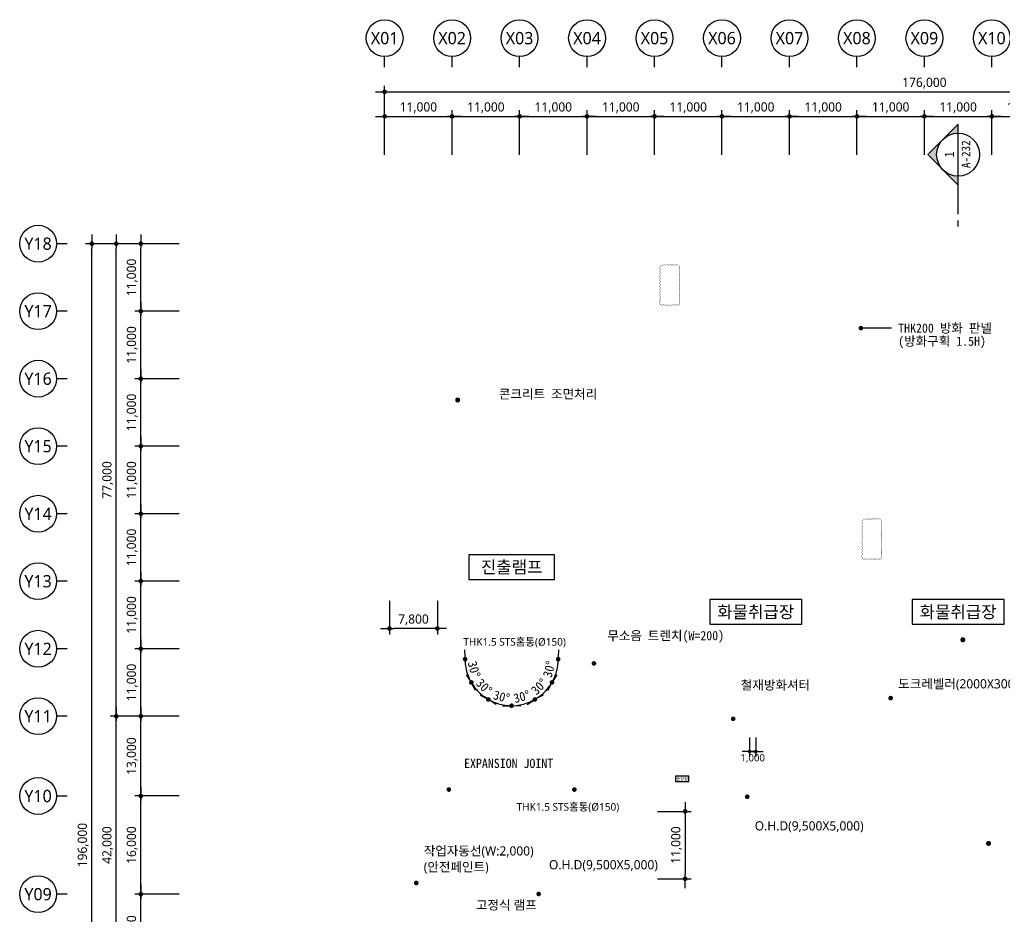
# Model space of a CAD drawing. Header units: millimetres. Extents: x 3546612 to 5615882, y 547008 to 3162891.
# Drawn here: x 3546612 to 3707141, y 2422788 to 2568891 of the extents above; entities that cross this region are included whole.
import ezdxf
from ezdxf.enums import TextEntityAlignment as Align

# ---------------------------------------------------------------- set-up
doc = ezdxf.new("R2010")
doc.units = ezdxf.units.MM
for name, color, linetype, lineweight in [('A-AXIS-BUBL', 7, 'Continuous', 25), ('A-DIMS', 7, 'Continuous', 25), ('A-MKXS-LEAD', 7, 'Continuous', 25), ('A-MKXS-MAK1', 3, 'Continuous', 25), ('A-MKXS-TEXT1', 3, 'Continuous', 25), ('A-MKXS-TEXT2', 7, 'Continuous', 25), ('A-XXXX-TXT2', 3, 'Continuous', 25), ('REV-202205', 20, 'Continuous', 25)]:
    doc.layers.add(name, color=color, linetype=linetype, lineweight=lineweight)
doc.styles.add('HY울릉도L', font='')
doc.styles.add('XR-평면도$0$맑은 고딕', font='malgun.ttf')
doc.styles.add('돋움', font='')
doc.styles.add('돋움체', font='')
doc.styles.add('맑은고딕', font='malgun.ttf')
doc.styles.get('HY울릉도L').set_extended_font_data('HYwulM')
doc.styles.get('돋움').set_extended_font_data('DotumChe')
doc.styles.get('돋움체').set_extended_font_data('DotumChe')
doc.dimstyles.new('CDIM', dxfattribs={"dimtxt": 3, "dimasz": 1.5, "dimexe": 2, "dimexo": 1, "dimgap": 1, "dimtad": 1, "dimdec": 0, "dimrnd": 0.5, "dimzin": 0, "dimdsep": 32, "dimlunit": 6, "dimtxsty": 'HY울릉도L', "dimblk1": '_CIDOT', "dimblk2": '_CIDOT', "dimsah": 1, "dimcen": 5.5, "dimclrd": 2, "dimclre": 2, "dimclrt": 7, "dimadec": 0, "dimazin": 0, "dimtfac": 1, "dimtdec": 0, "dimtix": 1, "dimtmove": 2, "dimatfit": 1, "dimldrblk": '_CIDOT', "dimfxl": 1, "dimtolj": 1, "dimtzin": 0, "dimlwd": -1, "dimarcsym": 0})

# ---------------------------------------------------------------- blocks, each defined once
blk = doc.blocks.new('글_진출램프')
at = {"layer": 'A-XXXX-TXT2', "color": 0}
blk.add_lwpolyline([(-7000, -1997), (7000, -1997), (7000, 2003), (-7000, 2003)], close=True, dxfattribs=at)
at = {"layer": 'A-XXXX-TXT2', "style": '맑은고딕'}
blk.add_text('진출램프', height=2000, dxfattribs=at).set_placement((0, 3), align=Align.MIDDLE_CENTER)
blk = doc.blocks.new('_CIDOT')
at = {"color": 0, "linetype": 'ByBlock'}
blk.add_line((2, 0), (-1, 0), dxfattribs=at)
at = {"color": 0, "linetype": 'ByBlock', "const_width": 0.5}
blk.add_lwpolyline([(-0.25, 0, 1), (0.25, 0, 1)], format="xyb", close=True, dxfattribs=at)
blk = doc.blocks.new('*D272')
at = {"layer": 'A-DIMS', "lineweight": -2, "transparency": 16777216}
for p, q in [((3606912, 2474191), (3606912, 2468691)), ((3614712, 2474191), (3614712, 2468691))]:
    blk.add_line(p, q, dxfattribs=at)
at = {"layer": 'A-DIMS', "transparency": 16777216}
blk.add_line((3613962, 2469691), (3607662, 2469691), dxfattribs=at)
at = {"layer": 'A-DIMS', "transparency": 16777216, "xscale": 750, "yscale": 750, "zscale": 750}
for p, rotation in [((3606912, 2469691), 179.9999710073349), ((3614712, 2469691), 359.9999710073349)]:
    blk.add_blockref('_CIDOT', p, dxfattribs=dict(at, rotation=rotation))
at = {"layer": 'A-DIMS', "color": 3, "transparency": 16777216, "insert": (3610812, 2471092), "char_height": 1500, "attachment_point": 5, "rotation": 359.99997, "style": '맑은고딕'}
blk.add_mtext('\\A1;7,800', dxfattribs=at)
blk = doc.blocks.new('*D274')
at = {"layer": 'A-DIMS', "lineweight": -2, "transparency": 16777216}
for p, q in [((3665612, 2451940), (3665612, 2448840)), ((3666612, 2451940), (3666612, 2448840))]:
    blk.add_line(p, q, dxfattribs=at)
at = {"layer": 'A-DIMS', "transparency": 16777216}
for p, q in [((3665012, 2449640), (3664412, 2449640)), ((3666612, 2449640), (3665612, 2449640)), ((3667212, 2449640), (3667812, 2449640))]:
    blk.add_line(p, q, dxfattribs=at)
at = {"layer": 'A-DIMS', "transparency": 16777216, "xscale": 600, "yscale": 600, "zscale": 600}
blk.add_blockref('_CIDOT', (3665612, 2449640), dxfattribs=at)
at = {"layer": 'A-DIMS', "transparency": 16777216, "xscale": 600, "yscale": 600, "zscale": 600, "rotation": 180}
blk.add_blockref('_CIDOT', (3666612, 2449640), dxfattribs=at)
at = {"layer": 'A-DIMS', "color": 3, "transparency": 16777216, "insert": (3666112, 2448516), "char_height": 1200, "attachment_point": 5, "style": '맑은고딕'}
blk.add_mtext('\\A1;1,000', dxfattribs=at)
blk = doc.blocks.new('*D277')
at = {"layer": 'A-DIMS', "transparency": 16777216}
blk.add_arc((3626812, 2464691), 7587, 305.666, 324.334, dxfattribs=at)
at = {"layer": 'A-DIMS', "transparency": 16777216, "xscale": 750, "yscale": 750, "zscale": 750}
for p, rotation in [((3633383, 2460898), 57.16699755167534), ((3630605, 2458120), 212.8330024483249)]:
    blk.add_blockref('_CIDOT', p, dxfattribs=dict(at, rotation=rotation))
at = {"layer": 'A-DIMS', "color": 3, "transparency": 16777216, "insert": (3631292, 2460211), "char_height": 1500, "attachment_point": 5, "rotation": 45, "style": '돋움'}
blk.add_mtext('\\A1;30°', dxfattribs=at)
blk = doc.blocks.new('*D278')
at = {"layer": 'A-DIMS', "transparency": 16777216}
blk.add_arc((3626812, 2464691), 7587, 335.666, 354.334, dxfattribs=at)
at = {"layer": 'A-DIMS', "transparency": 16777216, "xscale": 750, "yscale": 750, "zscale": 750}
for p, rotation in [((3634399, 2464691), 87.1669978841345), ((3633383, 2460898), 242.8330021158652)]:
    blk.add_blockref('_CIDOT', p, dxfattribs=dict(at, rotation=rotation))
at = {"layer": 'A-DIMS', "color": 3, "transparency": 16777216, "insert": (3632932, 2463051), "char_height": 1500, "attachment_point": 5, "rotation": 75, "style": '돋움'}
blk.add_mtext('\\A1;30°', dxfattribs=at)
blk = doc.blocks.new('*D279')
at = {"layer": 'A-DIMS', "transparency": 16777216}
blk.add_arc((3626812, 2464691), 7587, 275.666, 294.334, dxfattribs=at)
at = {"layer": 'A-DIMS', "transparency": 16777216, "xscale": 750, "yscale": 750, "zscale": 750}
for p, rotation in [((3630605, 2458120), 27.16699755167522), ((3626812, 2457104), 182.8330024483247)]:
    blk.add_blockref('_CIDOT', p, dxfattribs=dict(at, rotation=rotation))
at = {"layer": 'A-DIMS', "color": 3, "transparency": 16777216, "insert": (3628452, 2458571), "char_height": 1500, "attachment_point": 5, "rotation": 15, "style": '돋움'}
blk.add_mtext('\\A1;30°', dxfattribs=at)
blk = doc.blocks.new('*D280')
at = {"layer": 'A-DIMS', "transparency": 16777216}
blk.add_arc((3626812, 2464691), 7587, 215.666, 234.334, dxfattribs=at)
at = {"layer": 'A-DIMS', "transparency": 16777216, "xscale": 750, "yscale": 750, "zscale": 750}
for p, rotation in [((3620241, 2460898), 122.8330024483239), ((3623018, 2458120), 327.1669975516746)]:
    blk.add_blockref('_CIDOT', p, dxfattribs=dict(at, rotation=rotation))
at = {"layer": 'A-DIMS', "color": 3, "transparency": 16777216, "insert": (3622331, 2460211), "char_height": 1500, "attachment_point": 5, "rotation": 315, "style": '돋움'}
blk.add_mtext('\\A1;30°', dxfattribs=at)
blk = doc.blocks.new('*D281')
at = {"layer": 'A-DIMS', "transparency": 16777216}
blk.add_arc((3626812, 2464691), 7587, 185.666, 204.334, dxfattribs=at)
at = {"layer": 'A-DIMS', "transparency": 16777216, "xscale": 750, "yscale": 750, "zscale": 750}
for p, rotation in [((3619225, 2464691), 92.83300211586518), ((3620241, 2460898), 297.166997884136)]:
    blk.add_blockref('_CIDOT', p, dxfattribs=dict(at, rotation=rotation))
at = {"layer": 'A-DIMS', "color": 3, "transparency": 16777216, "insert": (3620691, 2463051), "char_height": 1500, "attachment_point": 5, "rotation": 285, "style": '돋움'}
blk.add_mtext('\\A1;30°', dxfattribs=at)
blk = doc.blocks.new('*D282')
at = {"layer": 'A-DIMS', "transparency": 16777216}
blk.add_arc((3626812, 2464691), 7587, 245.666, 264.334, dxfattribs=at)
at = {"layer": 'A-DIMS', "transparency": 16777216, "xscale": 750, "yscale": 750, "zscale": 750}
for p, rotation in [((3623018, 2458120), 152.8330024483249), ((3626812, 2457104), 357.1669975516753)]:
    blk.add_blockref('_CIDOT', p, dxfattribs=dict(at, rotation=rotation))
at = {"layer": 'A-DIMS', "color": 3, "transparency": 16777216, "insert": (3625172, 2458571), "char_height": 1500, "attachment_point": 5, "rotation": 345, "style": '돋움'}
blk.add_mtext('\\A1;30°', dxfattribs=at)
blk = doc.blocks.new('*D15')
at = {"layer": 'A-DIMS', "lineweight": -2, "transparency": 16777216}
for p, q in [((93193, 135121), (85943, 135121)), ((93193, 122121), (85943, 122121))]:
    blk.add_line(p, q, dxfattribs=at)
at = {"layer": 'A-DIMS', "transparency": 16777216}
blk.add_line((86943, 122871), (86943, 134371), dxfattribs=at)
at = {"layer": 'A-DIMS', "transparency": 16777216, "xscale": 750, "yscale": 750, "zscale": 750}
for p, rotation in [((86943, 135121), 90), ((86943, 122121), 270)]:
    blk.add_blockref('_CIDOT', p, dxfattribs=dict(at, rotation=rotation))
at = {"layer": 'A-DIMS', "color": 3, "transparency": 16777216, "insert": (85538, 128621), "char_height": 1500, "attachment_point": 5, "rotation": 90, "style": '맑은고딕'}
blk.add_mtext('\\A1;13,000', dxfattribs=at)
blk = doc.blocks.new('*D16')
at = {"layer": 'A-DIMS', "lineweight": -2, "transparency": 16777216}
for p, q in [((93193, 151121), (85943, 151121)), ((93193, 135121), (85943, 135121))]:
    blk.add_line(p, q, dxfattribs=at)
at = {"layer": 'A-DIMS', "transparency": 16777216}
blk.add_line((86943, 135871), (86943, 150371), dxfattribs=at)
at = {"layer": 'A-DIMS', "transparency": 16777216, "xscale": 750, "yscale": 750, "zscale": 750}
for p, rotation in [((86943, 151121), 90), ((86943, 135121), 270)]:
    blk.add_blockref('_CIDOT', p, dxfattribs=dict(at, rotation=rotation))
at = {"layer": 'A-DIMS', "color": 3, "transparency": 16777216, "insert": (85538, 143121), "char_height": 1500, "attachment_point": 5, "rotation": 90, "style": '맑은고딕'}
blk.add_mtext('\\A1;16,000', dxfattribs=at)
blk = doc.blocks.new('*D17')
at = {"layer": 'A-DIMS', "lineweight": -2, "transparency": 16777216}
for p, q in [((93193, 164121), (85943, 164121)), ((93193, 151121), (85943, 151121))]:
    blk.add_line(p, q, dxfattribs=at)
at = {"layer": 'A-DIMS', "transparency": 16777216}
blk.add_line((86943, 151871), (86943, 163371), dxfattribs=at)
at = {"layer": 'A-DIMS', "transparency": 16777216, "xscale": 750, "yscale": 750, "zscale": 750}
for p, rotation in [((86943, 164121), 90), ((86943, 151121), 270)]:
    blk.add_blockref('_CIDOT', p, dxfattribs=dict(at, rotation=rotation))
at = {"layer": 'A-DIMS', "color": 3, "transparency": 16777216, "insert": (85538, 157621), "char_height": 1500, "attachment_point": 5, "rotation": 90, "style": '맑은고딕'}
blk.add_mtext('\\A1;13,000', dxfattribs=at)
blk = doc.blocks.new('*D18')
at = {"layer": 'A-DIMS', "lineweight": -2, "transparency": 16777216}
for p, q in [((93193, 175121), (85943, 175121)), ((93193, 164121), (85943, 164121))]:
    blk.add_line(p, q, dxfattribs=at)
at = {"layer": 'A-DIMS', "transparency": 16777216}
blk.add_line((86943, 164871), (86943, 174371), dxfattribs=at)
at = {"layer": 'A-DIMS', "transparency": 16777216, "xscale": 750, "yscale": 750, "zscale": 750}
for p, rotation in [((86943, 175121), 90), ((86943, 164121), 270)]:
    blk.add_blockref('_CIDOT', p, dxfattribs=dict(at, rotation=rotation))
at = {"layer": 'A-DIMS', "color": 3, "transparency": 16777216, "insert": (85538, 169621), "char_height": 1500, "attachment_point": 5, "rotation": 90, "style": '맑은고딕'}
blk.add_mtext('\\A1;11,000', dxfattribs=at)
blk = doc.blocks.new('*D19')
at = {"layer": 'A-DIMS', "lineweight": -2, "transparency": 16777216}
for p, q in [((93193, 186121), (85943, 186121)), ((93193, 175121), (85943, 175121))]:
    blk.add_line(p, q, dxfattribs=at)
at = {"layer": 'A-DIMS', "transparency": 16777216}
blk.add_line((86943, 175871), (86943, 185371), dxfattribs=at)
at = {"layer": 'A-DIMS', "transparency": 16777216, "xscale": 750, "yscale": 750, "zscale": 750}
for p, rotation in [((86943, 186121), 90), ((86943, 175121), 270)]:
    blk.add_blockref('_CIDOT', p, dxfattribs=dict(at, rotation=rotation))
at = {"layer": 'A-DIMS', "color": 3, "transparency": 16777216, "insert": (85538, 180621), "char_height": 1500, "attachment_point": 5, "rotation": 90, "style": '맑은고딕'}
blk.add_mtext('\\A1;11,000', dxfattribs=at)
blk = doc.blocks.new('*D20')
at = {"layer": 'A-DIMS', "lineweight": -2, "transparency": 16777216}
for p, q in [((93193, 197121), (85943, 197121)), ((93193, 186121), (85943, 186121))]:
    blk.add_line(p, q, dxfattribs=at)
at = {"layer": 'A-DIMS', "transparency": 16777216}
blk.add_line((86943, 186871), (86943, 196371), dxfattribs=at)
at = {"layer": 'A-DIMS', "transparency": 16777216, "xscale": 750, "yscale": 750, "zscale": 750}
for p, rotation in [((86943, 197121), 90), ((86943, 186121), 270)]:
    blk.add_blockref('_CIDOT', p, dxfattribs=dict(at, rotation=rotation))
at = {"layer": 'A-DIMS', "color": 3, "transparency": 16777216, "insert": (85538, 191621), "char_height": 1500, "attachment_point": 5, "rotation": 90, "style": '맑은고딕'}
blk.add_mtext('\\A1;11,000', dxfattribs=at)
blk = doc.blocks.new('*D21')
at = {"layer": 'A-DIMS', "lineweight": -2, "transparency": 16777216}
for p, q in [((93193, 208121), (85943, 208121)), ((93193, 197121), (85943, 197121))]:
    blk.add_line(p, q, dxfattribs=at)
at = {"layer": 'A-DIMS', "transparency": 16777216}
blk.add_line((86943, 197871), (86943, 207371), dxfattribs=at)
at = {"layer": 'A-DIMS', "transparency": 16777216, "xscale": 750, "yscale": 750, "zscale": 750}
for p, rotation in [((86943, 208121), 90), ((86943, 197121), 270)]:
    blk.add_blockref('_CIDOT', p, dxfattribs=dict(at, rotation=rotation))
at = {"layer": 'A-DIMS', "color": 3, "transparency": 16777216, "insert": (85538, 202621), "char_height": 1500, "attachment_point": 5, "rotation": 90, "style": '맑은고딕'}
blk.add_mtext('\\A1;11,000', dxfattribs=at)
blk = doc.blocks.new('*D22')
at = {"layer": 'A-DIMS', "lineweight": -2, "transparency": 16777216}
for p, q in [((93193, 219121), (85943, 219121)), ((93193, 208121), (85943, 208121))]:
    blk.add_line(p, q, dxfattribs=at)
at = {"layer": 'A-DIMS', "transparency": 16777216}
blk.add_line((86943, 208871), (86943, 218371), dxfattribs=at)
at = {"layer": 'A-DIMS', "transparency": 16777216, "xscale": 750, "yscale": 750, "zscale": 750}
for p, rotation in [((86943, 219121), 90), ((86943, 208121), 270)]:
    blk.add_blockref('_CIDOT', p, dxfattribs=dict(at, rotation=rotation))
at = {"layer": 'A-DIMS', "color": 3, "transparency": 16777216, "insert": (85538, 213621), "char_height": 1500, "attachment_point": 5, "rotation": 90, "style": '맑은고딕'}
blk.add_mtext('\\A1;11,000', dxfattribs=at)
blk = doc.blocks.new('*D23')
at = {"layer": 'A-DIMS', "lineweight": -2, "transparency": 16777216}
for p, q in [((93193, 230121), (85943, 230121)), ((93193, 219121), (85943, 219121))]:
    blk.add_line(p, q, dxfattribs=at)
at = {"layer": 'A-DIMS', "transparency": 16777216}
blk.add_line((86943, 219871), (86943, 229371), dxfattribs=at)
at = {"layer": 'A-DIMS', "transparency": 16777216, "xscale": 750, "yscale": 750, "zscale": 750}
for p, rotation in [((86943, 230121), 90), ((86943, 219121), 270)]:
    blk.add_blockref('_CIDOT', p, dxfattribs=dict(at, rotation=rotation))
at = {"layer": 'A-DIMS', "color": 3, "transparency": 16777216, "insert": (85538, 224621), "char_height": 1500, "attachment_point": 5, "rotation": 90, "style": '맑은고딕'}
blk.add_mtext('\\A1;11,000', dxfattribs=at)
blk = doc.blocks.new('*D24')
at = {"layer": 'A-DIMS', "lineweight": -2, "transparency": 16777216}
for p, q in [((93193, 241121), (85943, 241121)), ((93193, 230121), (85943, 230121))]:
    blk.add_line(p, q, dxfattribs=at)
at = {"layer": 'A-DIMS', "transparency": 16777216}
blk.add_line((86943, 230871), (86943, 240371), dxfattribs=at)
at = {"layer": 'A-DIMS', "transparency": 16777216, "xscale": 750, "yscale": 750, "zscale": 750}
for p, rotation in [((86943, 241121), 90), ((86943, 230121), 270)]:
    blk.add_blockref('_CIDOT', p, dxfattribs=dict(at, rotation=rotation))
at = {"layer": 'A-DIMS', "color": 3, "transparency": 16777216, "insert": (85538, 235621), "char_height": 1500, "attachment_point": 5, "rotation": 90, "style": '맑은고딕'}
blk.add_mtext('\\A1;11,000', dxfattribs=at)
blk = doc.blocks.new('*D26')
at = {"layer": 'A-DIMS', "lineweight": -2, "transparency": 16777216}
for p, q in [((93193, 241121), (77943, 241121)), ((93193, 45121), (77943, 45121))]:
    blk.add_line(p, q, dxfattribs=at)
at = {"layer": 'A-DIMS', "transparency": 16777216}
blk.add_line((78943, 45871), (78943, 240371), dxfattribs=at)
at = {"layer": 'A-DIMS', "transparency": 16777216, "xscale": 750, "yscale": 750, "zscale": 750}
for p, rotation in [((78943, 241121), 90), ((78943, 45121), 270)]:
    blk.add_blockref('_CIDOT', p, dxfattribs=dict(at, rotation=rotation))
at = {"layer": 'A-DIMS', "color": 3, "transparency": 16777216, "insert": (77538, 143121), "char_height": 1500, "attachment_point": 5, "rotation": 90, "style": '맑은고딕'}
blk.add_mtext('\\A1;196,000', dxfattribs=at)
blk = doc.blocks.new('*D28')
at = {"layer": 'A-DIMS', "lineweight": -2, "transparency": 16777216}
for p, q in [((93193, 164121), (81943, 164121)), ((93193, 122121), (81943, 122121))]:
    blk.add_line(p, q, dxfattribs=at)
at = {"layer": 'A-DIMS', "transparency": 16777216}
blk.add_line((82943, 122871), (82943, 163371), dxfattribs=at)
at = {"layer": 'A-DIMS', "transparency": 16777216, "xscale": 750, "yscale": 750, "zscale": 750}
for p, rotation in [((82943, 164121), 90), ((82943, 122121), 270)]:
    blk.add_blockref('_CIDOT', p, dxfattribs=dict(at, rotation=rotation))
at = {"layer": 'A-DIMS', "color": 3, "transparency": 16777216, "insert": (81542, 143121), "char_height": 1500, "attachment_point": 5, "rotation": 90, "style": '맑은고딕'}
blk.add_mtext('\\A1;42,000', dxfattribs=at)
blk = doc.blocks.new('*D29')
at = {"layer": 'A-DIMS', "lineweight": -2, "transparency": 16777216}
for p, q in [((93193, 241121), (81943, 241121)), ((93193, 164121), (81943, 164121))]:
    blk.add_line(p, q, dxfattribs=at)
at = {"layer": 'A-DIMS', "transparency": 16777216}
blk.add_line((82943, 164871), (82943, 240371), dxfattribs=at)
at = {"layer": 'A-DIMS', "transparency": 16777216, "xscale": 750, "yscale": 750, "zscale": 750}
for p, rotation in [((82943, 241121), 90), ((82943, 164121), 270)]:
    blk.add_blockref('_CIDOT', p, dxfattribs=dict(at, rotation=rotation))
at = {"layer": 'A-DIMS', "color": 3, "transparency": 16777216, "insert": (81542, 202621), "char_height": 1500, "attachment_point": 5, "rotation": 90, "style": '맑은고딕'}
blk.add_mtext('\\A1;77,000', dxfattribs=at)
blk = doc.blocks.new('*D30')
at = {"layer": 'A-DIMS', "lineweight": -2, "transparency": 16777216}
for p, q in [((148693, 255621), (148693, 262871)), ((159693, 255621), (159693, 262871))]:
    blk.add_line(p, q, dxfattribs=at)
at = {"layer": 'A-DIMS', "transparency": 16777216}
blk.add_line((149443, 261871), (158943, 261871), dxfattribs=at)
at = {"layer": 'A-DIMS', "transparency": 16777216, "xscale": 750, "yscale": 750, "zscale": 750, "rotation": 180}
blk.add_blockref('_CIDOT', (148693, 261871), dxfattribs=at)
at = {"layer": 'A-DIMS', "transparency": 16777216, "xscale": 750, "yscale": 750, "zscale": 750}
blk.add_blockref('_CIDOT', (159693, 261871), dxfattribs=at)
at = {"layer": 'A-DIMS', "color": 3, "transparency": 16777216, "insert": (154193, 263275), "char_height": 1500, "attachment_point": 5, "style": '맑은고딕'}
blk.add_mtext('\\A1;11,000', dxfattribs=at)
blk = doc.blocks.new('*D31')
at = {"layer": 'A-DIMS', "lineweight": -2, "transparency": 16777216}
for p, q in [((159693, 255621), (159693, 262871)), ((170693, 255621), (170693, 262871))]:
    blk.add_line(p, q, dxfattribs=at)
at = {"layer": 'A-DIMS', "transparency": 16777216}
blk.add_line((160443, 261871), (169943, 261871), dxfattribs=at)
at = {"layer": 'A-DIMS', "transparency": 16777216, "xscale": 750, "yscale": 750, "zscale": 750, "rotation": 180}
blk.add_blockref('_CIDOT', (159693, 261871), dxfattribs=at)
at = {"layer": 'A-DIMS', "transparency": 16777216, "xscale": 750, "yscale": 750, "zscale": 750}
blk.add_blockref('_CIDOT', (170693, 261871), dxfattribs=at)
at = {"layer": 'A-DIMS', "color": 3, "transparency": 16777216, "insert": (165193, 263275), "char_height": 1500, "attachment_point": 5, "style": '맑은고딕'}
blk.add_mtext('\\A1;11,000', dxfattribs=at)
blk = doc.blocks.new('*D32')
at = {"layer": 'A-DIMS', "lineweight": -2, "transparency": 16777216}
for p, q in [((170693, 255621), (170693, 262871)), ((181693, 255621), (181693, 262871))]:
    blk.add_line(p, q, dxfattribs=at)
at = {"layer": 'A-DIMS', "transparency": 16777216}
blk.add_line((171443, 261871), (180943, 261871), dxfattribs=at)
at = {"layer": 'A-DIMS', "transparency": 16777216, "xscale": 750, "yscale": 750, "zscale": 750, "rotation": 180}
blk.add_blockref('_CIDOT', (170693, 261871), dxfattribs=at)
at = {"layer": 'A-DIMS', "transparency": 16777216, "xscale": 750, "yscale": 750, "zscale": 750}
blk.add_blockref('_CIDOT', (181693, 261871), dxfattribs=at)
at = {"layer": 'A-DIMS', "color": 3, "transparency": 16777216, "insert": (176193, 263275), "char_height": 1500, "attachment_point": 5, "style": '맑은고딕'}
blk.add_mtext('\\A1;11,000', dxfattribs=at)
blk = doc.blocks.new('*D33')
at = {"layer": 'A-DIMS', "lineweight": -2, "transparency": 16777216}
for p, q in [((181693, 255621), (181693, 262871)), ((192693, 255621), (192693, 262871))]:
    blk.add_line(p, q, dxfattribs=at)
at = {"layer": 'A-DIMS', "transparency": 16777216}
blk.add_line((182443, 261871), (191943, 261871), dxfattribs=at)
at = {"layer": 'A-DIMS', "transparency": 16777216, "xscale": 750, "yscale": 750, "zscale": 750, "rotation": 180}
blk.add_blockref('_CIDOT', (181693, 261871), dxfattribs=at)
at = {"layer": 'A-DIMS', "transparency": 16777216, "xscale": 750, "yscale": 750, "zscale": 750}
blk.add_blockref('_CIDOT', (192693, 261871), dxfattribs=at)
at = {"layer": 'A-DIMS', "color": 3, "transparency": 16777216, "insert": (187193, 263275), "char_height": 1500, "attachment_point": 5, "style": '맑은고딕'}
blk.add_mtext('\\A1;11,000', dxfattribs=at)
blk = doc.blocks.new('*D34')
at = {"layer": 'A-DIMS', "lineweight": -2, "transparency": 16777216}
for p, q in [((192693, 255621), (192693, 262871)), ((203693, 255621), (203693, 262871))]:
    blk.add_line(p, q, dxfattribs=at)
at = {"layer": 'A-DIMS', "transparency": 16777216}
blk.add_line((193443, 261871), (202943, 261871), dxfattribs=at)
at = {"layer": 'A-DIMS', "transparency": 16777216, "xscale": 750, "yscale": 750, "zscale": 750, "rotation": 180}
blk.add_blockref('_CIDOT', (192693, 261871), dxfattribs=at)
at = {"layer": 'A-DIMS', "transparency": 16777216, "xscale": 750, "yscale": 750, "zscale": 750}
blk.add_blockref('_CIDOT', (203693, 261871), dxfattribs=at)
at = {"layer": 'A-DIMS', "color": 3, "transparency": 16777216, "insert": (198193, 263275), "char_height": 1500, "attachment_point": 5, "style": '맑은고딕'}
blk.add_mtext('\\A1;11,000', dxfattribs=at)
blk = doc.blocks.new('*D35')
at = {"layer": 'A-DIMS', "lineweight": -2, "transparency": 16777216}
for p, q in [((203693, 255621), (203693, 262871)), ((214693, 255621), (214693, 262871))]:
    blk.add_line(p, q, dxfattribs=at)
at = {"layer": 'A-DIMS', "transparency": 16777216}
blk.add_line((204443, 261871), (213943, 261871), dxfattribs=at)
at = {"layer": 'A-DIMS', "transparency": 16777216, "xscale": 750, "yscale": 750, "zscale": 750, "rotation": 180}
blk.add_blockref('_CIDOT', (203693, 261871), dxfattribs=at)
at = {"layer": 'A-DIMS', "transparency": 16777216, "xscale": 750, "yscale": 750, "zscale": 750}
blk.add_blockref('_CIDOT', (214693, 261871), dxfattribs=at)
at = {"layer": 'A-DIMS', "color": 3, "transparency": 16777216, "insert": (209193, 263275), "char_height": 1500, "attachment_point": 5, "style": '맑은고딕'}
blk.add_mtext('\\A1;11,000', dxfattribs=at)
blk = doc.blocks.new('*D36')
at = {"layer": 'A-DIMS', "lineweight": -2, "transparency": 16777216}
for p, q in [((214693, 255621), (214693, 262871)), ((225693, 255621), (225693, 262871))]:
    blk.add_line(p, q, dxfattribs=at)
at = {"layer": 'A-DIMS', "transparency": 16777216}
blk.add_line((215443, 261871), (224943, 261871), dxfattribs=at)
at = {"layer": 'A-DIMS', "transparency": 16777216, "xscale": 750, "yscale": 750, "zscale": 750, "rotation": 180}
blk.add_blockref('_CIDOT', (214693, 261871), dxfattribs=at)
at = {"layer": 'A-DIMS', "transparency": 16777216, "xscale": 750, "yscale": 750, "zscale": 750}
blk.add_blockref('_CIDOT', (225693, 261871), dxfattribs=at)
at = {"layer": 'A-DIMS', "color": 3, "transparency": 16777216, "insert": (220193, 263275), "char_height": 1500, "attachment_point": 5, "style": '맑은고딕'}
blk.add_mtext('\\A1;11,000', dxfattribs=at)
blk = doc.blocks.new('*D37')
at = {"layer": 'A-DIMS', "lineweight": -2, "transparency": 16777216}
for p, q in [((225693, 255621), (225693, 262871)), ((236693, 255621), (236693, 262871))]:
    blk.add_line(p, q, dxfattribs=at)
at = {"layer": 'A-DIMS', "transparency": 16777216}
blk.add_line((226443, 261871), (235943, 261871), dxfattribs=at)
at = {"layer": 'A-DIMS', "transparency": 16777216, "xscale": 750, "yscale": 750, "zscale": 750, "rotation": 180}
blk.add_blockref('_CIDOT', (225693, 261871), dxfattribs=at)
at = {"layer": 'A-DIMS', "transparency": 16777216, "xscale": 750, "yscale": 750, "zscale": 750}
blk.add_blockref('_CIDOT', (236693, 261871), dxfattribs=at)
at = {"layer": 'A-DIMS', "color": 3, "transparency": 16777216, "insert": (231193, 263275), "char_height": 1500, "attachment_point": 5, "style": '맑은고딕'}
blk.add_mtext('\\A1;11,000', dxfattribs=at)
blk = doc.blocks.new('*D43')
at = {"layer": 'A-DIMS', "lineweight": -2, "transparency": 16777216}
for p, q in [((126693, 255621), (126693, 266871)), ((302693, 255621), (302693, 266871))]:
    blk.add_line(p, q, dxfattribs=at)
at = {"layer": 'A-DIMS', "transparency": 16777216}
blk.add_line((127443, 265871), (301943, 265871), dxfattribs=at)
at = {"layer": 'A-DIMS', "transparency": 16777216, "xscale": 750, "yscale": 750, "zscale": 750, "rotation": 180}
blk.add_blockref('_CIDOT', (126693, 265871), dxfattribs=at)
at = {"layer": 'A-DIMS', "transparency": 16777216, "xscale": 750, "yscale": 750, "zscale": 750}
blk.add_blockref('_CIDOT', (302693, 265871), dxfattribs=at)
at = {"layer": 'A-DIMS', "color": 3, "transparency": 16777216, "insert": (214693, 267275), "char_height": 1500, "attachment_point": 5, "style": '맑은고딕'}
blk.add_mtext('\\A1;176,000', dxfattribs=at)
blk = doc.blocks.new('*D45')
at = {"layer": 'A-DIMS', "lineweight": -2, "transparency": 16777216}
for p, q in [((126693, 255621), (126693, 262871)), ((137693, 255621), (137693, 262871))]:
    blk.add_line(p, q, dxfattribs=at)
at = {"layer": 'A-DIMS', "transparency": 16777216}
blk.add_line((127443, 261871), (136943, 261871), dxfattribs=at)
at = {"layer": 'A-DIMS', "transparency": 16777216, "xscale": 750, "yscale": 750, "zscale": 750, "rotation": 180}
blk.add_blockref('_CIDOT', (126693, 261871), dxfattribs=at)
at = {"layer": 'A-DIMS', "transparency": 16777216, "xscale": 750, "yscale": 750, "zscale": 750}
blk.add_blockref('_CIDOT', (137693, 261871), dxfattribs=at)
at = {"layer": 'A-DIMS', "color": 3, "transparency": 16777216, "insert": (132193, 263275), "char_height": 1500, "attachment_point": 5, "style": '맑은고딕'}
blk.add_mtext('\\A1;11,000', dxfattribs=at)
blk = doc.blocks.new('*D46')
at = {"layer": 'A-DIMS', "lineweight": -2, "transparency": 16777216}
for p, q in [((137693, 255621), (137693, 262871)), ((148693, 255621), (148693, 262871))]:
    blk.add_line(p, q, dxfattribs=at)
at = {"layer": 'A-DIMS', "transparency": 16777216}
blk.add_line((138443, 261871), (147943, 261871), dxfattribs=at)
at = {"layer": 'A-DIMS', "transparency": 16777216, "xscale": 750, "yscale": 750, "zscale": 750, "rotation": 180}
blk.add_blockref('_CIDOT', (137693, 261871), dxfattribs=at)
at = {"layer": 'A-DIMS', "transparency": 16777216, "xscale": 750, "yscale": 750, "zscale": 750}
blk.add_blockref('_CIDOT', (148693, 261871), dxfattribs=at)
at = {"layer": 'A-DIMS', "color": 3, "transparency": 16777216, "insert": (143193, 263275), "char_height": 1500, "attachment_point": 5, "style": '맑은고딕'}
blk.add_mtext('\\A1;11,000', dxfattribs=at)
blk = doc.blocks.new('A$C46A32BF9')
at = {"layer": 'A-MKXS-MAK1'}
h = blk.add_hatch(color=256, dxfattribs=at)
h.paths.add_polyline_path([(215243, 255634), (217718, 253159, -0.4142136), (217718, 258109)])
h.paths.add_polyline_path([(217718, 253159), (220193, 250684), (220193, 252134, -0.1989124)])
h.paths.add_polyline_path([(217718, 258109, -0.1989124), (220193, 259134), (220193, 260583)])
for p, q in [((220193, 260583), (215243, 255634)), ((220193, 245906), (220193, 260583)), ((220193, 250684), (215243, 255634)), ((220193, 243906), (220193, 244906))]:
    blk.add_line(p, q, dxfattribs=at)
blk.add_circle((220193, 255634), 3500, dxfattribs=at)
at = {"layer": 'A-MKXS-TEXT2', "style": '돋움체'}
for s, height, p in [('A-232', 1400, (221470, 255705)), ('1', 1500, (218750, 255676))]:
    blk.add_text(s, height=height, rotation=90, dxfattribs=at).set_placement(p, align=Align.MIDDLE)
blk = doc.blocks.new('*D264')
at = {"layer": 'A-DIMS', "lineweight": -2, "transparency": 16777216}
for p, q in [((3650612, 2439891), (3656112, 2439891)), ((3650612, 2428891), (3656112, 2428891))]:
    blk.add_line(p, q, dxfattribs=at)
at = {"layer": 'A-DIMS', "transparency": 16777216}
blk.add_line((3655112, 2439141), (3655112, 2429641), dxfattribs=at)
at = {"layer": 'A-DIMS', "transparency": 16777216, "xscale": 750, "yscale": 750, "zscale": 750}
for p, rotation in [((3655112, 2439891), 90), ((3655112, 2428891), 270)]:
    blk.add_blockref('_CIDOT', p, dxfattribs=dict(at, rotation=rotation))
at = {"layer": 'A-DIMS', "color": 3, "transparency": 16777216, "insert": (3653707, 2434391), "char_height": 1500, "attachment_point": 5, "rotation": 90, "style": '맑은고딕'}
blk.add_mtext('\\A1;11,000', dxfattribs=at)
blk = doc.blocks.new('글_승강장')
at = {"layer": 'A-XXXX-TXT2', "color": 0, "ltscale": 100}
blk.add_lwpolyline([(-1100, 450), (-1100, -450), (1100, -450), (1100, 450)], close=True, dxfattribs=at)
at = {"layer": 'A-XXXX-TXT2', "ltscale": 100, "style": 'XR-평면도$0$맑은 고딕'}
blk.add_text('승강장', height=500, dxfattribs=at).set_placement((0, 0), align=Align.MIDDLE_CENTER)
blk = doc.blocks.new('글_작업장')
at = {"layer": 'A-XXXX-TXT2', "color": 0}
blk.add_lwpolyline([(-7500, -2000), (7500, -2000), (7500, 2000), (-7500, 2000)], close=True, dxfattribs=at)
at = {"layer": 'A-XXXX-TXT2', "style": '맑은고딕'}
blk.add_text('화물취급장', height=2000, dxfattribs=at).set_placement((0, 0), align=Align.MIDDLE_CENTER)
blk = doc.blocks.new('DIM(210222)')
for p, q in [((126693, 269870.6), (126693, 271620.6)), ((137693, 269870.6), (137693, 271620.6)), ((148693, 269870.6), (148693, 271620.6)), ((159693, 269870.6), (159693, 271620.6)), ((170693, 269870.6), (170693, 271620.6)), ((181693, 269870.6), (181693, 271620.6)), ((192693, 269870.6), (192693, 271620.6)), ((203693, 269870.6), (203693, 271620.6)), ((214693, 269870.6), (214693, 271620.6)), ((225693, 269870.6), (225693, 271620.6)), ((74943, 241120.6), (73193, 241120.6)), ((74943, 230120.6), (73193, 230120.6)), ((74943, 219120.6), (73193, 219120.6)), ((74943, 208120.6), (73193, 208120.6)), ((74943, 197120.6), (73193, 197120.6)), ((74943, 186120.6), (73193, 186120.6)), ((74943, 175120.6), (73193, 175120.6)), ((74943, 164120.6), (73193, 164120.6)), ((74943, 151120.6), (73193, 151120.6)), ((74943, 135120.6), (73193, 135120.6))]:
    blk.add_line(p, q)
at = {"layer": 'A-AXIS-BUBL', "ltscale": 0.2}
for centre in [(126693, 274620.6), (137693, 274620.6), (148693, 274620.6), (159693, 274620.6), (170693, 274620.6), (181693, 274620.6), (192693, 274620.6), (203693, 274620.6), (214693, 274620.6), (225693, 274620.6), (70193, 241120.6), (70193, 230120.6), (70193, 219120.6), (70193, 208120.6), (70193, 197120.6), (70193, 186120.6), (70193, 175120.6), (70193, 164120.6), (70193, 151120.6), (70193, 135120.6)]:
    blk.add_circle(centre, 3000, dxfattribs=at)
at = {"layer": 'A-XXXX-TXT2', "ltscale": 0.2, "style": '맑은고딕'}
for s, p in [('X01', (126693, 274620.6)), ('X02', (137693, 274620.6)), ('X03', (148693, 274620.6)), ('X04', (159693, 274620.6)), ('X05', (170693, 274620.6)), ('X06', (181693, 274620.6)), ('X07', (192693, 274620.6)), ('X08', (203693, 274620.6)), ('X09', (214693, 274620.6)), ('X10', (225693, 274620.6)), ('Y18', (70193, 241120.6)), ('Y17', (70193, 230120.6)), ('Y16', (70193, 219120.6)), ('Y15', (70193, 208120.6)), ('Y14', (70193, 197120.6)), ('Y13', (70193, 186120.6)), ('Y12', (70193, 175120.6)), ('Y11', (70193, 164120.6)), ('Y10', (70193, 151120.6)), ('Y09', (70193, 135120.6))]:
    blk.add_text(s, height=2000, dxfattribs=at).set_placement(p, align=Align.MIDDLE)
at = {"layer": 'A-DIMS'}
for p1, p2, distance, picture, middle in [((126693, 255120.6), (302693, 255120.6), 10750, '*D43', (214693, 267275.5)), ((126693, 255120.6), (137693, 255120.6), 6750, '*D45', (132193, 263275.5)), ((137693, 255120.6), (148693, 255120.6), 6750, '*D46', (143193, 263275.5)), ((148693, 255120.6), (159693, 255120.6), 6750, '*D30', (154193, 263275.5)), ((159693, 255120.6), (170693, 255120.6), 6750, '*D31', (165193, 263275.5)), ((170693, 255120.6), (181693, 255120.6), 6750, '*D32', (176193, 263275.5)), ((181693, 255120.6), (192693, 255120.6), 6750, '*D33', (187193, 263275.5)), ((192693, 255120.6), (203693, 255120.6), 6750, '*D34', (198193, 263275.5)), ((203693, 255120.6), (214693, 255120.6), 6750, '*D35', (209193, 263275.5)), ((214693, 255120.6), (225693, 255120.6), 6750, '*D36', (220193, 263275.5)), ((225693, 255120.6), (236693, 255120.6), 6750, '*D37', (231193, 263275.5)), ((93693, 45120.6), (93693, 241120.6), 14750, '*D26', (77538.1, 143120.6)), ((93693, 164120.6), (93693, 241120.6), 10750, '*D29', (81542.2, 202620.6)), ((93693, 230120.6), (93693, 241120.6), 6750, '*D24', (85538.1, 235620.6)), ((93693, 219120.6), (93693, 230120.6), 6750, '*D23', (85538.1, 224620.6)), ((93693, 208120.6), (93693, 219120.6), 6750, '*D22', (85538.1, 213620.6)), ((93693, 197120.6), (93693, 208120.6), 6750, '*D21', (85538.1, 202620.6)), ((93693, 186120.6), (93693, 197120.6), 6750, '*D20', (85538.1, 191620.6)), ((93693, 175120.6), (93693, 186120.6), 6750, '*D19', (85538.1, 180620.6)), ((93693, 164120.6), (93693, 175120.6), 6750, '*D18', (85538.1, 169620.6)), ((93693, 122120.6), (93693, 164120.6), 10750, '*D28', (81542.2, 143120.6)), ((93693, 151120.6), (93693, 164120.6), 6750, '*D17', (85538.1, 157620.6)), ((93693, 135120.6), (93693, 151120.6), 6750, '*D16', (85538.1, 143120.6)), ((93693, 122120.6), (93693, 135120.6), 6750, '*D15', (85538.1, 128620.6))]:
    dim = blk.add_aligned_dim(p1=p1, p2=p2, distance=distance, dimstyle='CDIM', override={"dimscale": 500, "dimtxsty": '맑은고딕', "dimclrd": 256, "dimclre": 256, "dimclrt": 3}, dxfattribs=at)
    dim.commit()
    dim.dimension.update_dxf_attribs({"geometry": picture, "text_midpoint": middle})

msp = doc.modelspace()

# ---------------------------------------------------------------- linework, layer by layer
at = {"layer": 'A-MKXS-LEAD'}
msp.add_line((3688737.1, 2518635.4), (3683760.6, 2518635.4), dxfattribs=at)
for points, const_width in [([(3683573.1, 2518635.4, 1), (3683948.1, 2518635.4, 1)], 375), ([(3617813.6, 2506938.7, 1), (3618228.2, 2506897.3, 1)], 400), ([(3700177.7, 2467871.8, 1), (3700592.3, 2467830.4, 1)], 400), ([(3640047.8, 2463991.2, 1), (3640422.8, 2463991.2, 1)], 375), ([(3688424.3, 2458341.2, 1), (3688799.3, 2458341.2, 1)], 375), ([(3662756.5, 2454962.1, 1), (3663131.5, 2454962.1, 1)], 375), ([(3616766, 2443440.4, -1), (3616391, 2443440.4, -1)], 375), ([(3636857.5, 2443440.4, 1), (3637232.5, 2443440.4, 1)], 375), ([(3665040.9, 2442270.1, 1), (3665415.9, 2442270.1, 1)], 375), ([(3704363.8, 2434683.8, 1), (3704778.4, 2434642.3, 1)], 400), ([(3611077.5, 2428228.9, -1), (3611452.5, 2428228.9, -1)], 375), ([(3631038.5, 2426420.3, 1), (3631413.5, 2426420.3, 1)], 375)]:
    msp.add_lwpolyline(points, format="xyb", close=True, dxfattribs=dict(at, const_width=const_width))
at = {"layer": 'REV-202205', "const_width": 50}
for points in [[(3651111.8, 2522491.2, 0.52056705), (3651611.8, 2522491.2, 0.52056705), (3652111.8, 2522491.2, 0.52056705), (3652611.8, 2522491.2, 0.52056705), (3653111.8, 2522491.2, 0.52056705), (3653611.8, 2522491.2, 0.52056705), (3654111.8, 2522491.2, 0.52056705), (3654111.8, 2522991.2, 0.52056705), (3654111.8, 2523491.2, 0.52056705), (3654111.8, 2523991.2, 0.52056705), (3654111.8, 2524491.2, 0.52056705), (3654111.8, 2524991.2, 0.52056705), (3654111.8, 2525491.2, 0.52056705), (3654111.8, 2525991.2, 0.52056705), (3654111.8, 2526491.2, 0.52056705), (3654111.8, 2526991.2, 0.52056705), (3654111.8, 2527491.2, 0.52056705), (3654111.8, 2527991.2, 0.52056705), (3654111.8, 2528491.2, 0.52056705), (3653961.8, 2528841.2, 0.52056705), (3653461.8, 2528841.2, 0.52056705), (3652961.8, 2528841.2, 0.52056705), (3652461.8, 2528841.2, 0.52056705), (3651961.8, 2528841.2, 0.52056705), (3651461.8, 2528841.2, 0.52056705), (3651111.8, 2528691.2, 0.52056705), (3651111.8, 2528191.2, 0.52056705), (3651111.8, 2527691.2, 0.52056705), (3651111.8, 2527191.2, 0.52056705), (3651111.8, 2526691.2, 0.52056705), (3651111.8, 2526191.2, 0.52056705), (3651111.8, 2525691.2, 0.52056705), (3651111.8, 2525191.2, 0.52056705), (3651111.8, 2524691.2, 0.52056705), (3651111.8, 2524191.2, 0.52056705), (3651111.8, 2523691.2, 0.52056705), (3651111.8, 2523191.2, 0.52056705)], [(3684061.8, 2481091.2, 0.52056705), (3684561.8, 2481091.2, 0.52056705), (3685061.8, 2481091.2, 0.52056705), (3685561.8, 2481091.2, 0.52056705), (3686061.8, 2481091.2, 0.52056705), (3686561.8, 2481091.2, 0.52056705), (3687061.8, 2481091.2, 0.52056705), (3687061.8, 2481591.2, 0.52056705), (3687061.8, 2482091.2, 0.52056705), (3687061.8, 2482591.2, 0.52056705), (3687061.8, 2483091.2, 0.52056705), (3687061.8, 2483591.2, 0.52056705), (3687061.8, 2484091.2, 0.52056705), (3687061.8, 2484591.2, 0.52056705), (3687061.8, 2485091.2, 0.52056705), (3687061.8, 2485591.2, 0.52056705), (3687061.8, 2486091.2, 0.52056705), (3687061.8, 2486591.2, 0.52056705), (3687061.8, 2487091.2, 0.52056705), (3686911.8, 2487441.2, 0.52056705), (3686411.8, 2487441.2, 0.52056705), (3685911.8, 2487441.2, 0.52056705), (3685411.8, 2487441.2, 0.52056705), (3684911.8, 2487441.2, 0.52056705), (3684411.8, 2487441.2, 0.52056705), (3684061.8, 2487291.2, 0.52056705), (3684061.8, 2486791.2, 0.52056705), (3684061.8, 2486291.2, 0.52056705), (3684061.8, 2485791.2, 0.52056705), (3684061.8, 2485291.2, 0.52056705), (3684061.8, 2484791.2, 0.52056705), (3684061.8, 2484291.2, 0.52056705), (3684061.8, 2483791.2, 0.52056705), (3684061.8, 2483291.2, 0.52056705), (3684061.8, 2482791.2, 0.52056705), (3684061.8, 2482291.2, 0.52056705), (3684061.8, 2481791.2, 0.52056705)]]:
    msp.add_lwpolyline(points, format="xyb", close=True, dxfattribs=at)

# ---------------------------------------------------------------- block references
for name, p in [('DIM(210222)', (3479418.8, 2291270.6)), ('A$C46A32BF9', (3479418.8, 2291270.6)), ('글_진출램프', (3626811.8, 2479691.2)), ('글_작업장', (3666611.8, 2472391.2)), ('글_작업장', (3699611.8, 2472391.2)), ('글_승강장', (3654611.4, 2445181))]:
    msp.add_blockref(name, p)

# ---------------------------------------------------------------- texts
at = {"layer": 'A-MKXS-TEXT1'}
for s, height, style, p in [('THK200 방화 판넬', 1500, '돋움체', (3689834.2, 2518635.4)), ('(방화구획 1.5H)', 1500, '돋움체', (3689834.2, 2516501.9)), ('콘크리트 조면처리', 1500, '돋움체', (3624742.5, 2507905.8)), ('무소음 트렌치(W=200)', 1500, '돋움체', (3642408.1, 2468528.8)), ('THK1.5 STS홈통(Ø150)', 1250, '맑은고딕', (3618950.3, 2467506.4)), ('철재방화셔터', 1500, '맑은고딕', (3664169, 2460477.6)), ('도크레벨러(2000X3000)', 1500, '맑은고딕', (3689836.8, 2460672.4)), ('EXPANSION JOINT', 1500, '돋움체', (3619059.9, 2447706.1)), ('THK1.5 STS홈통(Ø150)', 1250, '맑은고딕', (3627645.4, 2440621)), ('O.H.D(9,500X5,000)', 1500, '맑은고딕', (3666453.4, 2437529)), ('작업자동선(W:2,000)', 1500, '맑은고딕', (3612490, 2433444.1)), ('(안전페인트)', 1500, '맑은고딕', (3612490, 2430830.9)), ('O.H.D(9,500X5,000)', 1500, '맑은고딕', (3632907.7, 2431191.8)), ('고정식 램프', 1500, '맑은고딕', (3620995.6, 2424636.7))]:
    msp.add_text(s, height=height, dxfattribs=dict(at, style=style)).set_placement(p, align=Align.MIDDLE_LEFT)

# ---------------------------------------------------------------- dimensions: what is measured, and where the dimension line sits
at = {"layer": 'A-DIMS'}
for p1, p2, picture, middle in [((3614711.8, 2474691.2), (3606911.8, 2474691.2), '*D272', (3610811.8, 2471092)), ((3650111.8, 2439891.2), (3650111.8, 2428891.2), '*D264', (3653706.9, 2434391.2))]:
    dim = msp.add_aligned_dim(p1=p1, p2=p2, distance=5000, dimstyle='CDIM', override={"dimscale": 500, "dimtxsty": '맑은고딕', "dimclrd": 256, "dimclre": 256, "dimclrt": 3}, dxfattribs=at)
    dim.commit()
    dim.dimension.update_dxf_attribs({"geometry": picture, "text_midpoint": middle})
for base, line1, line2, picture, middle in [((3633941.5, 2462096.2), ((3601111.8, 2464691.2), (3652511.8, 2464691.2)), ((3626811.8, 2464691.2), (3649068.6, 2451841.2)), '*D278', (3632932.1, 2463051.3)), ((3619339.8, 2463373.7), ((3652511.8, 2464691.2), (3601111.8, 2464691.2)), ((3626811.8, 2464691.2), (3604554.9, 2451841.2)), '*D281', (3620691.4, 2463051.3)), ((3620999.6, 2459814.2), ((3626811.8, 2464691.2), (3604554.9, 2451841.2)), ((3626811.8, 2464691.2), (3613961.8, 2442434.4)), '*D280', (3622331.4, 2460210.8)), ((3624216.8, 2457561.6), ((3626811.8, 2464691.2), (3613961.8, 2442434.4)), ((3626811.8, 2464691.2), (3626811.8, 2438991.2)), '*D282', (3625171.8, 2458570.9)), ((3628129.3, 2457219.3), ((3626811.8, 2464691.2), (3639661.8, 2442434.4)), ((3626811.8, 2464691.2), (3626811.8, 2438991.2)), '*D279', (3628451.7, 2458570.9)), ((3631688.8, 2458879.1), ((3626811.8, 2464691.2), (3649068.6, 2451841.2)), ((3626811.8, 2464691.2), (3639661.8, 2442434.4)), '*D277', (3631292.2, 2460210.8))]:
    dim = msp.add_angular_dim_2l(base=base, line1=line1, line2=line2, dimstyle='CDIM', override={"dimscale": 500, "dimtxsty": '돋움', "dimclrd": 256, "dimclre": 256, "dimclrt": 3}, dxfattribs=at)
    dim.commit()
    dim.dimension.update_dxf_attribs({"geometry": picture, "text_midpoint": middle})
dim = msp.add_linear_dim(base=(3665611.8, 2449640.3), p1=(3666611.8, 2452340.1), p2=(3665611.8, 2452340.1), angle=180, dimstyle='CDIM', override={"dimscale": 400, "dimtad": 4, "dimtxsty": '맑은고딕', "dimclrd": 256, "dimclre": 256, "dimclrt": 3}, dxfattribs=at)
dim.commit()
dim.dimension.update_dxf_attribs({"geometry": '*D274', "text_midpoint": (3666111.8, 2448516.4)})

doc.saveas('drawing.dxf')
